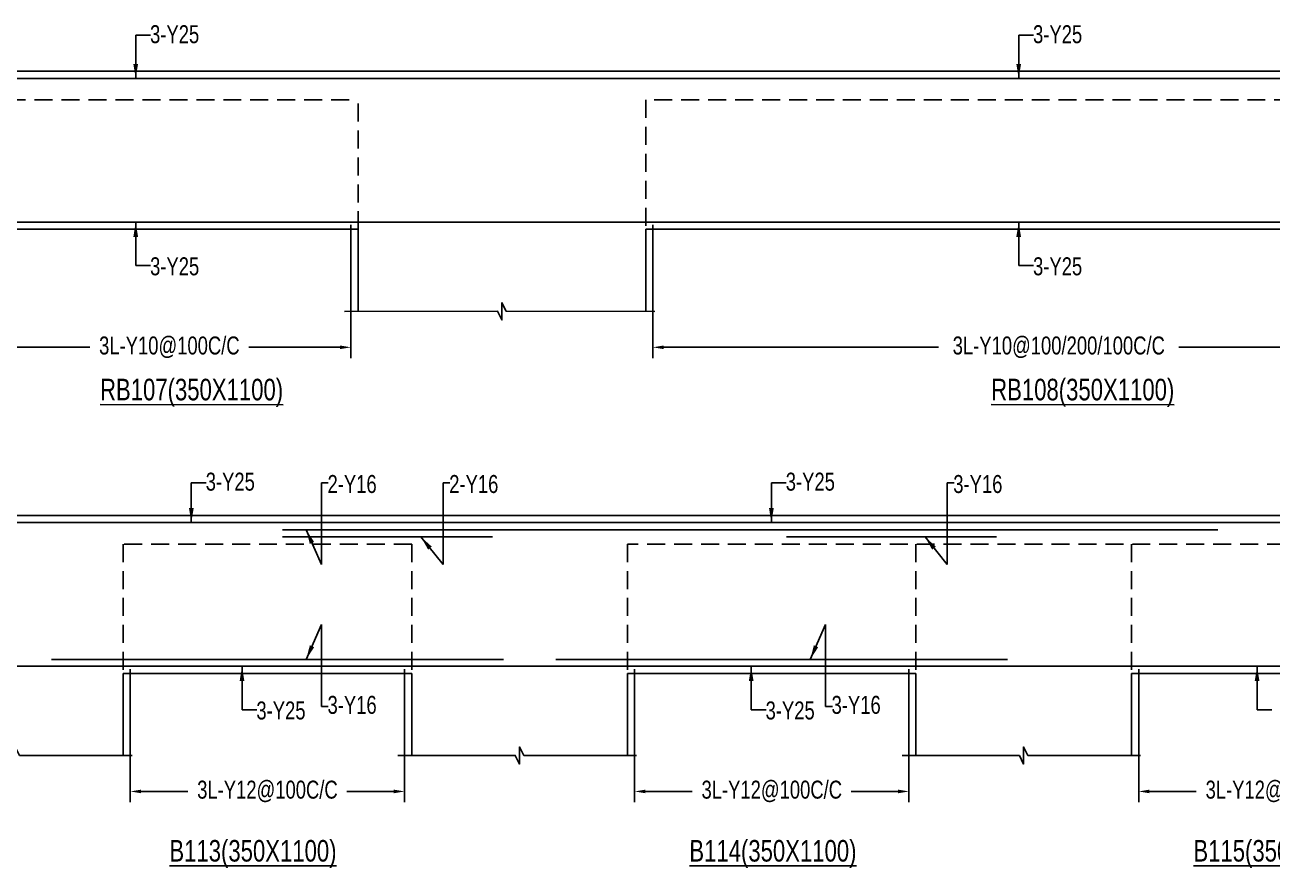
# Model space of a CAD drawing. Header units: millimetres. Extents: x 0 to 31744305, y -21599035 to 0.
# Drawn here: x 31634835 to 31643510, y -21207149 to -21201284 of the extents above; entities that cross this region are included whole.
import ezdxf

# ---------------------------------------------------------------- set-up
doc = ezdxf.new("R2010")
doc.units = ezdxf.units.MM
doc.header["$LTSCALE"] = 1000
doc.header["$MEASUREMENT"] = 0
doc.header["$PDMODE"] = 3
for name, pattern in [('CONTINOUS', [0]), ('CONTINU', [0]), ('HIDDEN', [0.375, 0.25, -0.125])]:
    doc.linetypes.add(name, pattern=pattern)
for name, color, linetype in [('-S-ARROW', 253, 'Continuous'), ('-S-MISC', 8, 'Continuous'), ('-STR-BEAM', 7, 'CONTINU'), ('-STR-COLUMN', 5, 'HIDDEN'), ('-STR-REINF', 3, 'Continuous'), ('-STR-RF-DIM', 8, 'CONTINOUS'), ('-STR-TEXT', 6, 'Continuous'), ('SEC TEXT', 9, 'Continuous'), ('SLAB LINE', 254, 'HIDDEN')]:
    doc.layers.add(name, color=color, linetype=linetype)
doc.styles.add('SOBHA', font='swisscl.ttf')
doc.styles.add('sobha.sed', font='swisscl.ttf')
doc.dimstyles.new('S-50', dxfattribs={"dimscale": 50, "dimtxt": 2.5, "dimasz": 2, "dimexe": 0.5, "dimexo": 0.25, "dimgap": 0.25, "dimtad": 0, "dimdec": 0, "dimrnd": 0.0005, "dimzin": 0, "dimdsep": 46, "dimtxsty": 'sobha.sed', "dimblk": 'OBLIQUE', "dimcen": 0.09, "dimclrd": 8, "dimclre": 8, "dimclrt": 6, "dimadec": 0, "dimazin": 0, "dimtfac": 1, "dimtdec": 0, "dimtofl": 0, "dimtmove": 2, "dimatfit": 3, "dimfxl": 0.18, "dimtolj": 1, "dimtzin": 0, "dimlwd": -1, "dimlwe": -1, "dimarcsym": 0})
doc.dimstyles.new('S-DIM50', dxfattribs={"dimscale": 50, "dimtxt": 2.5, "dimasz": 1.5, "dimexe": 1.5, "dimexo": 1, "dimgap": 0.5, "dimtad": 0, "dimdec": 0, "dimzin": 0, "dimdsep": 46, "dimtxsty": 'SOBHA', "dimcen": 0.09, "dimclrd": 256, "dimclre": 256, "dimclrt": 6, "dimadec": 5, "dimazin": 0, "dimtfac": 1, "dimtdec": 0, "dimtofl": 0, "dimtmove": 0, "dimatfit": 3, "dimfxl": 0.18, "dimtolj": 1, "dimtzin": 0, "dimlwd": -1, "dimlwe": -1, "dimarcsym": 0})

# ---------------------------------------------------------------- blocks, each defined once
blk = doc.blocks.new('*D720')
at = {"layer": '-STR-RF-DIM', "transparency": 16777216}
for p, q in [((19311.8, 1258.7), (19311.8, 332.4)), ((21836.8, 1258.7), (21836.8, 332.4)), ((19386.8, 407.4), (20020.5, 407.4)), ((21761.8, 407.4), (21127.1, 407.4))]:
    blk.add_line(p, q, dxfattribs=at)
for points in [[(19386.8, 419.9), (19386.8, 394.9), (19311.8, 407.4)], [(21761.8, 419.9), (21761.8, 394.9), (21836.8, 407.4)]]:
    blk.add_solid(points, dxfattribs=at)
at = {"layer": 'Defpoints', "color": 0, "transparency": 16777216}
for p in [(19311.8, 1258.7, 0), (21836.8, 1258.7, 0), (19311.8, 407.4)]:
    blk.add_point(p, dxfattribs=at)
at = {"layer": '-STR-RF-DIM', "color": 6, "transparency": 16777216, "insert": (20573.8, 407.4), "char_height": 125, "attachment_point": 5, "style": 'SOBHA'}
blk.add_mtext('\\A1;3L-Y10@100C/C', dxfattribs=at)
blk = doc.blocks.new('*D721')
at = {"layer": '-STR-RF-DIM', "transparency": 16777216}
for p, q in [((23936.8, 1258.7), (23936.8, 332.4)), ((29271.8, 1258.7), (29271.8, 332.4)), ((24011.8, 407.4), (25924.2, 407.4)), ((29196.8, 407.4), (27596.3, 407.4))]:
    blk.add_line(p, q, dxfattribs=at)
for points in [[(24011.8, 419.9), (24011.8, 394.9), (23936.8, 407.4)], [(29196.8, 419.9), (29196.8, 394.9), (29271.8, 407.4)]]:
    blk.add_solid(points, dxfattribs=at)
at = {"layer": 'Defpoints', "color": 0, "transparency": 16777216}
for p in [(23936.8, 1258.7, 0), (29271.8, 1258.7, 0), (29271.8, 407.4)]:
    blk.add_point(p, dxfattribs=at)
at = {"layer": '-STR-RF-DIM', "color": 6, "transparency": 16777216, "insert": (26760.3, 407.4), "char_height": 125, "attachment_point": 5, "style": 'SOBHA'}
blk.add_mtext('\\A1;3L-Y10@100/200/100C/C', dxfattribs=at)
blk = doc.blocks.new('_OBLIQUE')
at = {"color": 0, "linetype": 'ByBlock'}
blk.add_line((-0.5, -0.5), (0.5, 0.5), dxfattribs=at)
blk = doc.blocks.new('*D754')
at = {"layer": '-STR-RF-DIM', "transparency": 16777216}
for p, q in [((17180.6, 1378.3), (17180.6, 452.1)), ((19088.6, 1378.3), (19088.6, 452.1)), ((17255.6, 527.1), (17581.3, 527.1)), ((19013.6, 527.1), (18687.9, 527.1))]:
    blk.add_line(p, q, dxfattribs=at)
for points in [[(17255.6, 539.6), (17255.6, 514.6), (17180.6, 527.1)], [(19013.6, 539.6), (19013.6, 514.6), (19088.6, 527.1)]]:
    blk.add_solid(points, dxfattribs=at)
at = {"layer": 'Defpoints', "color": 0, "transparency": 16777216}
for p in [(17180.6, 1378.3, 0), (19088.6, 1378.3, 0), (17180.6, 527.1)]:
    blk.add_point(p, dxfattribs=at)
at = {"layer": '-STR-RF-DIM', "color": 6, "transparency": 16777216, "insert": (18134.6, 527.1), "char_height": 125, "attachment_point": 5, "style": 'SOBHA'}
blk.add_mtext('\\A1;3L-Y12@100C/C', dxfattribs=at)
blk = doc.blocks.new('*D736')
at = {"layer": '-STR-RF-DIM', "transparency": 16777216}
for p, q in [((20688.6, 1378.3), (20688.6, 452.1)), ((22596.6, 1378.3), (22596.6, 452.1)), ((20763.6, 527.1), (21089.3, 527.1)), ((22521.6, 527.1), (22195.9, 527.1))]:
    blk.add_line(p, q, dxfattribs=at)
for points in [[(20763.6, 539.6), (20763.6, 514.6), (20688.6, 527.1)], [(22521.6, 539.6), (22521.6, 514.6), (22596.6, 527.1)]]:
    blk.add_solid(points, dxfattribs=at)
at = {"layer": 'Defpoints', "color": 0, "transparency": 16777216}
for p in [(20688.6, 1378.3, 0), (22596.6, 1378.3, 0), (20688.6, 527.1)]:
    blk.add_point(p, dxfattribs=at)
at = {"layer": '-STR-RF-DIM', "color": 6, "transparency": 16777216, "insert": (21642.6, 527.1), "char_height": 125, "attachment_point": 5, "style": 'SOBHA'}
blk.add_mtext('\\A1;3L-Y12@100C/C', dxfattribs=at)
blk = doc.blocks.new('*D739')
at = {"layer": '-STR-RF-DIM', "transparency": 16777216}
for p, q in [((24194.6, 1378.3), (24194.6, 452.1)), ((26102.6, 1378.3), (26102.6, 452.1)), ((24269.6, 527.1), (24595.3, 527.1)), ((26027.6, 527.1), (25701.9, 527.1))]:
    blk.add_line(p, q, dxfattribs=at)
for points in [[(24269.6, 539.6), (24269.6, 514.6), (24194.6, 527.1)], [(26027.6, 539.6), (26027.6, 514.6), (26102.6, 527.1)]]:
    blk.add_solid(points, dxfattribs=at)
at = {"layer": 'Defpoints', "color": 0, "transparency": 16777216}
for p in [(24194.6, 1378.3, 0), (26102.6, 1378.3, 0), (24194.6, 527.1)]:
    blk.add_point(p, dxfattribs=at)
at = {"layer": '-STR-RF-DIM', "color": 6, "transparency": 16777216, "insert": (25148.6, 527.1), "char_height": 125, "attachment_point": 5, "style": 'SOBHA'}
blk.add_mtext('\\A1;3L-Y12@100C/C', dxfattribs=at)
blk = doc.blocks.new('A$C98a31b08')
at = {"layer": '-S-MISC', "linetype": 'ByBlock', "ltscale": 1000, "elevation": 0}
blk.add_lwpolyline([(23949.4, 657.5), (22916.7, 657.9), (22886.8, 717.6), (22886.8, 597.4), (22856.9, 657.9), (21790.9, 657.5)], dxfattribs=at)
at = {"layer": '-STR-BEAM'}
for p, q in [((1312.8, 2328.4, 0), (36114.8, 2328.4, 0)), ((19261.8, 1228.4, 0), (21886.8, 1228.4, 0)), ((23886.8, 1228.4, 0), (29321.8, 1228.4, 0))]:
    blk.add_line(p, q, dxfattribs=at)
at = {"layer": '-STR-COLUMN', "linetype": 'Continuous', "ltscale": 10}
for p, q in [((21886.8, 1228.4, 0), (21886.8, 657.5, 0)), ((23886.8, 1228.4, 0), (23886.8, 657.5, 0))]:
    blk.add_line(p, q, dxfattribs=at)
at = {"layer": '-STR-REINF', "ltscale": 10}
for p, q in [((36049.8, 2278.4, 0), (712.8, 2278.4, 0)), ((712.8, 1278.4, 0), (35999.8, 1278.4, 0))]:
    blk.add_line(p, q, dxfattribs=at)
at = {"layer": 'SLAB LINE', "color": 8, "linetype": 'HIDDEN', "ltscale": 0.5}
for p, q in [((19261.8, 2128.4, 0), (21886.8, 2128.4, 0)), ((21886.8, 1228.4, 0), (21886.8, 2128.4, 0)), ((23886.8, 2128.4, 0), (23886.8, 1228.4, 0))]:
    blk.add_line(p, q, dxfattribs=at)
at = {"layer": 'SLAB LINE', "color": 8, "linetype": 'HIDDEN', "ltscale": 0.5, "elevation": 0}
blk.add_lwpolyline([(29321.8, 2128.4), (23886.8, 2128.4)], dxfattribs=at)
at = {"layer": '-STR-TEXT', "color": 6, "style": 'SOBHA'}
for p in [(20439.7, 2523.2, 0), (26581.3, 2523.2, 0), (20439.7, 908.4, 0), (26581.3, 908.4, 0)]:
    blk.add_text('3-Y25', height=125, dxfattribs=at).set_placement(p)
at = {"layer": 'SEC TEXT', "color": 4, "linetype": 'ByBlock', "style": 'sobha.sed'}
for s, p in [('%%URB107(350X1100)', (20091.6, 38.5, 0)), ('%%URB108(350X1100)', (26290.1, 38.5, 0))]:
    blk.add_text(s, height=150, rotation=359.98928, dxfattribs=at).set_placement(p)
at = {"layer": '-STR-RF-DIM'}
dim = blk.add_linear_dim(base=(19311.8, 407.4, 0), p1=(21836.8, 1258.7, 0), p2=(19311.8, 1258.7, 0), angle=180, text='3L-Y10@100C/C', dimstyle='S-DIM50', override={"dimscale": 1, "dimtxt": 125, "dimasz": 75, "dimexe": 75, "dimexo": 0, "dimgap": 25, "dimsah": 1, "dimcen": 4.5, "dimfxl": 75}, dxfattribs=at)
dim.commit()
dim.dimension.update_dxf_attribs({"geometry": '*D720', "text_midpoint": (20573.8, 407.4, 0), "dimtype": 128})
dim = blk.add_linear_dim(base=(29271.8, 407.4, 0), p1=(23936.8, 1258.7, 0), p2=(29271.8, 1258.7, 0), text='3L-Y10@100/200/100C/C', dimstyle='S-DIM50', override={"dimscale": 1, "dimtxt": 125, "dimasz": 75, "dimexe": 75, "dimexo": 0, "dimgap": 25, "dimsah": 1, "dimcen": 4.5, "dimfxl": 75}, dxfattribs=at)
dim.commit()
dim.dimension.update_dxf_attribs({"geometry": '*D721', "text_midpoint": (26760.3, 407.4, 0), "dimtype": 128})
at = {"layer": '-S-ARROW'}
for points in [[(20339.7, 2278.4, 0), (20339.7, 2578.4, 0), (20443.1, 2578.4, 0)], [(26481.3, 2278.4, 0), (26481.3, 2578.4, 0), (26584.7, 2578.4, 0)], [(20339.7, 1275.7, 0), (20339.7, 975.7, 0), (20443.1, 975.7, 0)], [(26481.3, 1275.7, 0), (26481.3, 975.7, 0), (26584.7, 975.7, 0)]]:
    blk.add_leader(points, dimstyle='S-50', override={"dimasz": 2, "dimgap": 0.1, "dimtad": 0}, dxfattribs=at)
blk = doc.blocks.new('A$C15e93353')
at = {"layer": '-S-MISC', "linetype": 'ByBlock', "ltscale": 1000, "elevation": 0}
for points in [[(17193.1, 777.1), (16410.4, 777.6), (16380.6, 837.2), (16380.6, 717), (16350.7, 777.6), (15534.7, 777.1)], [(20701.1, 777.1), (19918.4, 777.6), (19888.6, 837.2), (19888.6, 717), (19858.7, 777.6), (19042.7, 777.1)], [(24207.1, 777.1), (23424.4, 777.6), (23394.6, 837.2), (23394.6, 717), (23364.7, 777.6), (22548.7, 777.1)]]:
    blk.add_lwpolyline(points, dxfattribs=at)
at = {"layer": '-STR-BEAM'}
for p, q in [((62.6, 2448), (39340.5, 2448, 0)), ((17130.6, 1348, 0), (19138.6, 1348, 0)), ((20638.6, 1348, 0), (22644.6, 1348, 0)), ((24144.6, 1348, 0), (26150.6, 1348, 0))]:
    blk.add_line(p, q, dxfattribs=at)
at = {"layer": '-STR-COLUMN', "linetype": 'Continuous', "ltscale": 10}
for p, q in [((17130.6, 1348, 0), (17130.6, 777.1, 0)), ((19138.6, 1348, 0), (19138.6, 777.1, 0)), ((20638.6, 1348, 0), (20638.6, 777.1, 0)), ((22644.6, 1348, 0), (22644.6, 777.1, 0)), ((24144.6, 1348, 0), (24144.6, 777.1, 0))]:
    blk.add_line(p, q, dxfattribs=at)
at = {"layer": '-STR-REINF', "ltscale": 10}
for p, q in [((38687.6, 2398, 0), (127.6, 2398, 0)), ((24744.6, 2348, 0), (18238.6, 2348, 0)), ((19700.8, 2298, 0), (18238.6, 2298, 0)), ((23206.8, 2298, 0), (21744.6, 2298, 0)), ((177.6, 1398, 0), (38687.6, 1398, 0)), ((19775.6, 1445.3, 0), (16633.5, 1445.3, 0)), ((23281.6, 1445.3, 0), (20139.5, 1445.3, 0))]:
    blk.add_line(p, q, dxfattribs=at)
at = {"layer": 'SLAB LINE', "color": 8, "linetype": 'HIDDEN', "ltscale": 0.5}
for p, q in [((19138.6, 2248, 0), (17130.6, 2248, 0)), ((17130.6, 2248, 0), (17130.6, 1348, 0)), ((19138.6, 2248, 0), (19138.6, 1348, 0)), ((26150.6, 2248, 0), (20638.6, 2248, 0)), ((20638.6, 2248, 0), (20638.6, 1348, 0)), ((22644.6, 2248, 0), (22644.6, 1348, 0)), ((24144.6, 2248, 0), (24144.6, 1348, 0))]:
    blk.add_line(p, q, dxfattribs=at)
at = {"layer": '-STR-TEXT', "color": 6, "style": 'SOBHA'}
for s, p in [('3-Y25', (17705.4, 2619.8, 0)), ('2-Y16', (18552.6, 2603.4, 0)), ('2-Y16', (19399, 2603.4, 0)), ('3-Y25', (21739.9, 2619.8, 0)), ('3-Y16', (22905, 2603.4, 0)), ('3-Y25', (18057.9, 1028, 0)), ('3-Y16', (18552.6, 1067, 0)), ('3-Y25', (21599.5, 1028, 0)), ('3-Y16', (22058.6, 1067, 0))]:
    blk.add_text(s, height=125, dxfattribs=at).set_placement(p)
at = {"layer": 'SEC TEXT', "color": 4, "linetype": 'ByBlock', "style": 'sobha.sed'}
for s, p in [('%%UB113(350X1100)', (17452.7, 39.4, 0)), ('%%UB114(350X1100)', (21069.3, 39.4, 0)), ('%%UB115(350X1100)', (24575.3, 39.4, 0))]:
    blk.add_text(s, height=150, rotation=359.98928, dxfattribs=at).set_placement(p)
at = {"layer": '-STR-RF-DIM'}
for base, p1, p2, picture, middle in [((17180.6, 527.1, 0), (19088.6, 1378.3, 0), (17180.6, 1378.3, 0), '*D754', (18134.6, 527.1, 0)), ((20688.6, 527.1, 0), (22596.6, 1378.3, 0), (20688.6, 1378.3, 0), '*D736', (21642.6, 527.1, 0)), ((24194.6, 527.1, 0), (26102.6, 1378.3, 0), (24194.6, 1378.3, 0), '*D739', (25148.6, 527.1, 0))]:
    dim = blk.add_linear_dim(base=base, p1=p1, p2=p2, angle=180, text='3L-Y12@100C/C', dimstyle='S-DIM50', override={"dimscale": 1, "dimtxt": 125, "dimasz": 75, "dimexe": 75, "dimexo": 0, "dimgap": 25, "dimsah": 1, "dimcen": 4.5, "dimfxl": 75}, dxfattribs=at)
    dim.commit()
    dim.dimension.update_dxf_attribs({"geometry": picture, "text_midpoint": middle, "dimtype": 128})
at = {"layer": '-S-ARROW'}
for points, override in [([(17605.3, 2398, 0), (17605.3, 2675, 0), (17708.7, 2675, 0)], {"dimasz": 2, "dimgap": 0.1, "dimtad": 0}), ([(18404.5, 2347.7, 0), (18510.2, 2105.5, 0), (18510.2, 2675, 0), (18558.1, 2675, 0)], {"dimgap": 0.1}), ([(19202.5, 2298, 0), (19356.6, 2105.5, 0), (19356.6, 2675, 0), (19404.5, 2675, 0)], {"dimgap": 0.1}), ([(21639.8, 2398, 0), (21639.8, 2675, 0), (21743.2, 2675, 0)], {"dimasz": 2, "dimgap": 0.1, "dimtad": 0}), ([(22708.5, 2298, 0), (22862.6, 2105.5, 0), (22862.6, 2675, 0), (22910.5, 2675, 0)], {"dimgap": 0.1}), ([(18404.5, 1445.6, 0), (18510.2, 1687.8, 0), (18510.2, 1118.3, 0), (18558.1, 1118.3, 0)], {"dimgap": 0.1}), ([(21910.5, 1445.6, 0), (22016.2, 1687.8, 0), (22016.2, 1118.3, 0), (22064.1, 1118.3, 0)], {"dimgap": 0.1}), ([(17957.8, 1395.3, 0), (17957.8, 1095.3, 0), (18061.2, 1095.3, 0)], {"dimasz": 2, "dimgap": 0.1, "dimtad": 0}), ([(21499.4, 1395.3, 0), (21499.4, 1095.3, 0), (21602.8, 1095.3, 0)], {"dimasz": 2, "dimgap": 0.1, "dimtad": 0}), ([(25018.2, 1395.3, 0), (25018.2, 1095.3, 0), (25121.6, 1095.3, 0)], {"dimasz": 2, "dimgap": 0.1, "dimtad": 0})]:
    blk.add_leader(points, dimstyle='S-50', override=override, dxfattribs=at)

msp = doc.modelspace()

# ---------------------------------------------------------------- block references
at = {"color": 1}
for name, p in [('A$C98a31b08', (31615266.1, -21203933.9, 0)), ('A$C15e93353', (31618387.4, -21207143.5, 0))]:
    msp.add_blockref(name, p, dxfattribs=at)

doc.saveas('drawing.dxf')
